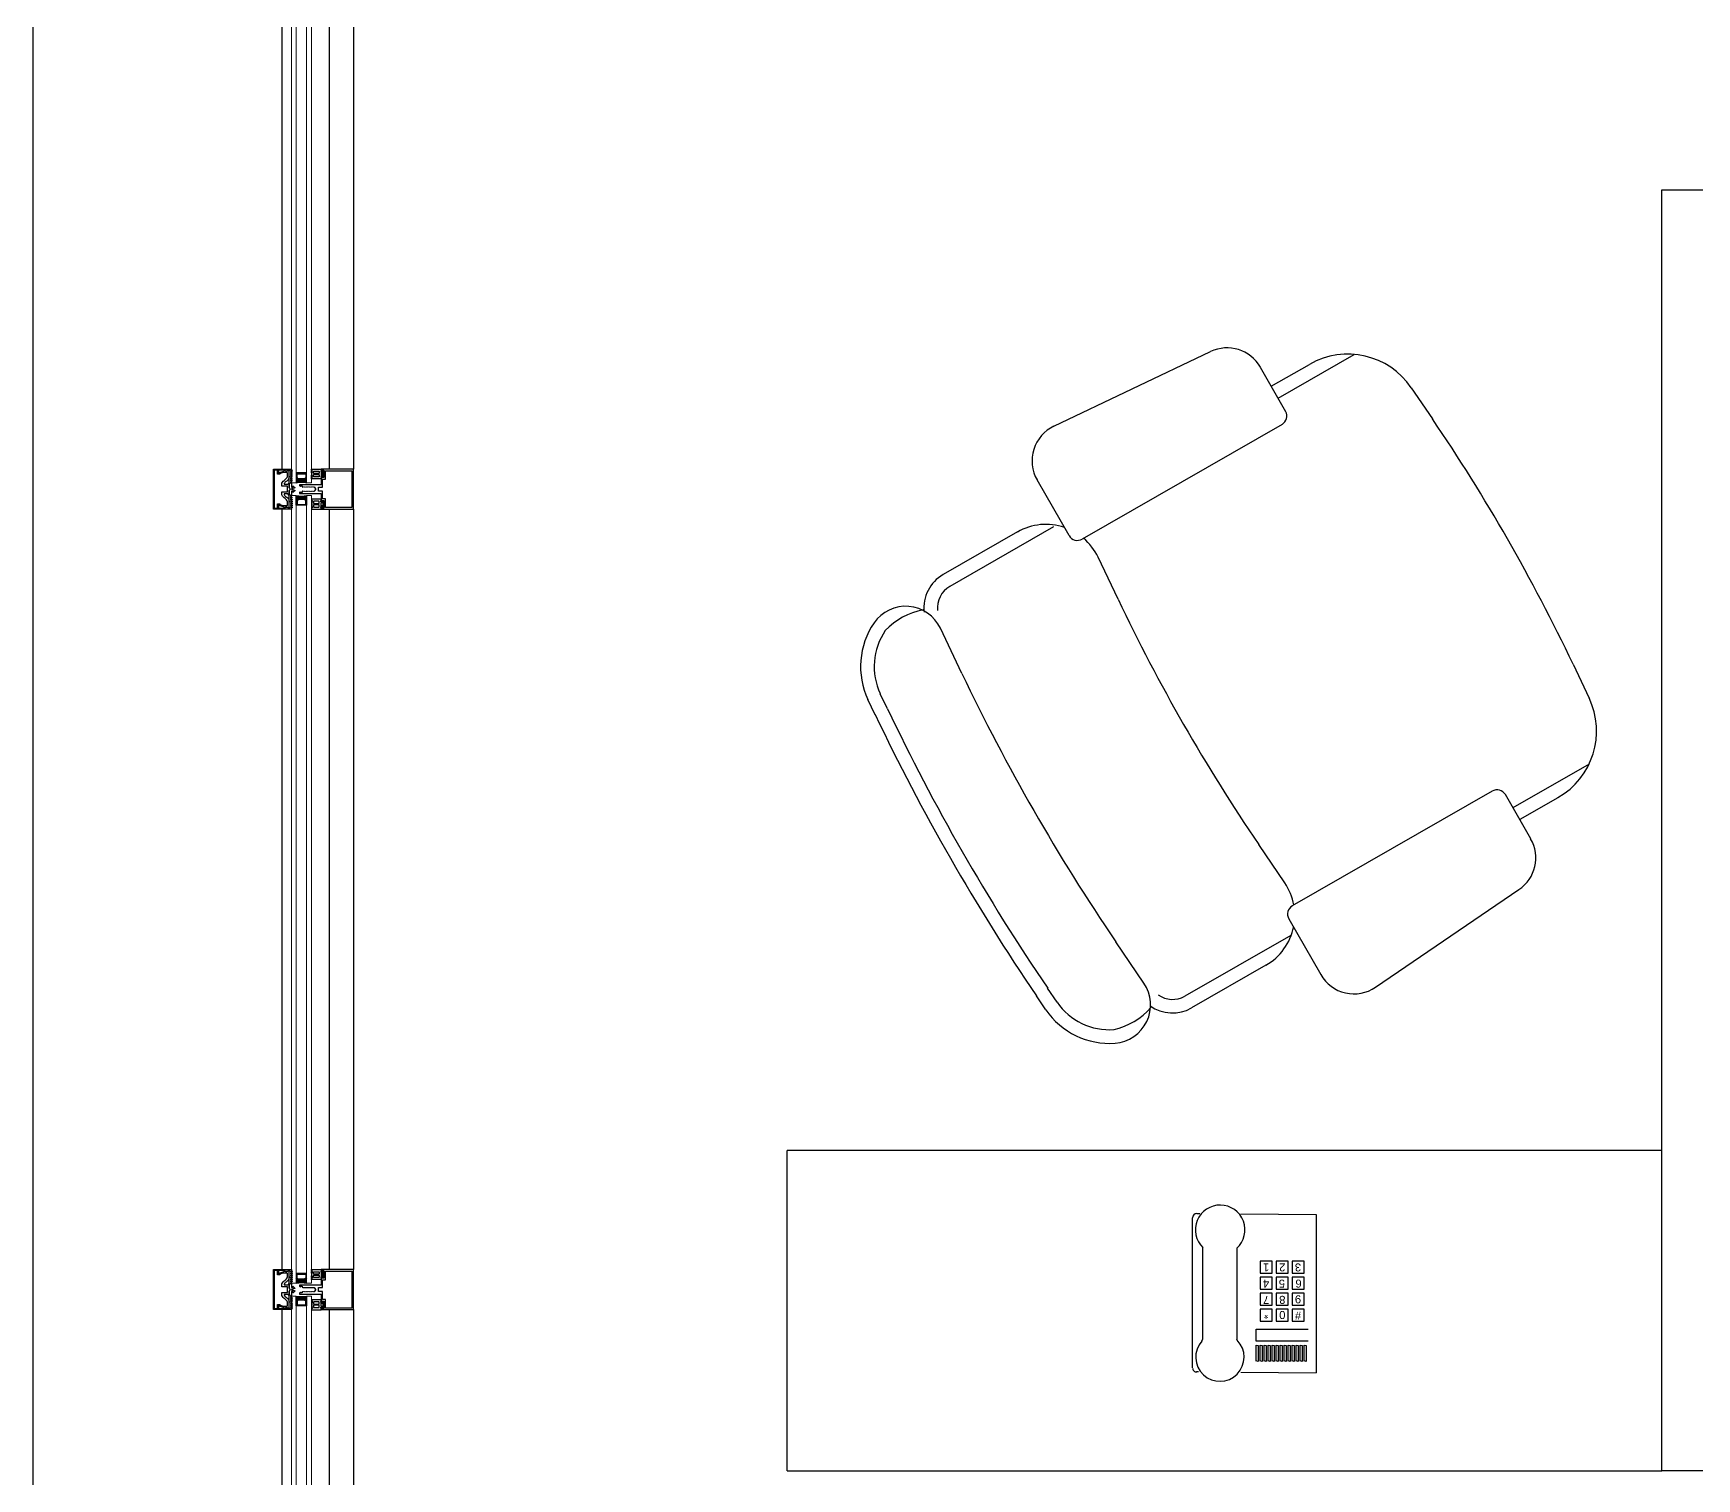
# Model space of a CAD drawing. Header units: centimetres. Extents: x 681015 to 688218, y 3995806 to 4004619.
# Drawn here: x 682674 to 682881.9, y 4002211.6 to 4002392.1 of the extents above; entities that cross this region are included whole.
import ezdxf
from ezdxf.enums import TextEntityAlignment as Align

# ---------------------------------------------------------------- set-up
doc = ezdxf.new("R2010")
doc.units = ezdxf.units.CM
doc.header["$LTSCALE"] = 100
doc.header["$MEASUREMENT"] = 0
doc.linetypes.add('DUZ', pattern=[500, 500])
doc.layers.get('0').update_dxf_attribs({"linetype": 'DUZ'})
for name, color, linetype in [('A-TEFRİŞ 2', 35, 'Continuous'), ('ALM', 113, 'Continuous'), ('DUV', 4, 'Continuous'), ('GOR1', 9, 'Continuous'), ('TARAMA', 54, 'Continuous')]:
    doc.layers.add(name, color=color, linetype=linetype)
doc.layers.add('CAM', color=151, linetype='Continuous', lineweight=15)
doc.styles.get("Standard").update_dxf_attribs({"font": 'arial.ttf'})

# ---------------------------------------------------------------- blocks, each defined once
blk = doc.blocks.new('A$C195C4F4A')
at = {"color": 0}
for points in [[(0, 15.4), (0.8, 15.4, -0.275602), (0.9, 15.3, -0.004194), (0.9, 15.3), (1.5, 14.5, 0.280116), (1.7, 14.4), (2.3, 14.4, 0.708972), (2.3, 14.6), (1.7, 15.1, -0.796856), (1.8, 15.4), (2.1, 15.4, -0.115115), (2.3, 15.3), (3.4, 14.5, 0.22004), (3.9, 14.4), (4, 14.4, 0.817314), (4.1, 14.7), (3.2, 15.1, -0.557577), (3.3, 15.4), (3.9, 15.4, -0.094678), (4.2, 15.3), (5.6, 14.9, 0.12718), (5.8, 14.9), (6.6, 14.9, 0.12718), (6.8, 14.9), (8.2, 15.3, -0.094678), (8.5, 15.4), (9.1, 15.4, -0.557577), (9.2, 15.1), (8.3, 14.7, 0.817314), (8.4, 14.4), (8.5, 14.4, 0.22004), (9, 14.5), (10.1, 15.3, -0.115115), (10.3, 15.4), (10.6, 15.4, -0.796856), (10.7, 15.1), (10.1, 14.6, 0.708972), (10.1, 14.4), (10.7, 14.4, 0.280116), (10.9, 14.5), (11.5, 15.3, -0.28012), (11.6, 15.4), (12.4, 15.4), (12.4, 3.4), (11.6, 3.4), (9.4, 3.8, 0.414214), (9.2, 3.6), (9.2, 2.1, 0.488737), (9.4, 2), (10.6, 2.3, -0.590166), (10.8, 2.1), (10.4, 1.5), (7.9, 0, -0.078055), (7.8, 0), (4.6, 0, -0.078055), (4.5, 0), (2, 1.5), (1.6, 2.1, -0.590166), (1.7, 2.3), (2.9, 2, 0.488737), (3.2, 2.1), (3.2, 3.6, 0.414214), (3, 3.8), (0.8, 3.4), (0, 3.4)], [(2.5, 6.6), (2.5, 12, -0.414214), (3.5, 13), (4.5, 13, -0.414214), (5.5, 12), (5.5, 6.6, -0.414214), (4.5, 5.6), (3.5, 5.6, -0.414214)], [(4.2, 2.7), (4.2, 1.6, 0.414214), (4.7, 1.1), (7.7, 1.1, 0.414214), (8.2, 1.6), (8.2, 2.7, 0.414214), (7.7, 3.2), (4.7, 3.2, 0.414214)], [(6.8, 6.6), (6.8, 12, -0.414214), (7.8, 13), (8.8, 13, -0.414214), (9.8, 12), (9.8, 6.6, -0.414214), (8.8, 5.6), (7.8, 5.6, -0.414214)]]:
    blk.add_lwpolyline(points, format="xyb", close=True, dxfattribs=at)
blk = doc.blocks.new('A$C5FE96F92')
at = {"layer": 'TARAMA'}
h = blk.add_hatch(dxfattribs=at)
h.set_pattern_fill('DOTS', color=4, scale=0.2, style=0)
h.set_pattern_definition([(0, (790.05817, 737.7273), (0.15875, 0.3175), [0, -0.3175])])
edge = h.paths.add_edge_path()
edge.add_line((13, 6.1), (10.8, 4))
edge.add_line((10.8, 4), (2.1, 4))
edge.add_line((2.1, 4), (0, 6.1))
edge.add_line((0, 6.1), (0, 0))
edge.add_arc((6.5, -29.7), 30.4, 77.6638, 102.3361, ccw=False)
edge.add_line((13, 0), (13, 6.1))
at = {"layer": 'TARAMA', "color": 0}
blk.add_lwpolyline([(13, 12.1), (6.9, 12.1), (6.9, 11.1), (12, 11.1), (12, 6.5), (10.4, 5), (2.5, 5), (1, 6.5), (1, 11.1), (6.5, 11.1), (6.5, 12.1), (0, 12.1), (0, 6.1), (2.1, 4), (10.8, 4), (13, 6.1)], close=True, dxfattribs=at)
blk.add_lwpolyline([(13, 6.1), (10.8, 4), (2.1, 4), (0, 6.1), (0, 0, -0.108071), (13, 0)], format="xyb", close=True, dxfattribs=at)

msp = doc.modelspace()

# ---------------------------------------------------------------- linework, layer by layer
for points in [[(682705.81, 4002334.86), (682705.81, 4002335.56), (682705.11, 4002335.56), (682705.11, 4002335.93, -0.142905), (682705.51, 4002336.39, 0.157661), (682705.8, 4002336.78), (682705.8, 4002337.2, 0.459998), (682705.74, 4002337.26), (682705.24, 4002337.27), (682704.85, 4002337.12), (682704.85, 4002337.06), (682704.7, 4002337.06), (682704.7, 4002337.23), (682705.46, 4002337.51), (682705.47, 4002337.51), (682705.48, 4002337.5, 0.105867), (682705.62, 4002337.44, 0.126455), (682705.74, 4002337.46), (682706.01, 4002337.55), (682706.01, 4002337.5), (682706.03, 4002337.48), (682705.99, 4002337.45), (682706.03, 4002337.42), (682705.99, 4002337.39), (682706.03, 4002337.36), (682705.99, 4002337.33), (682706.03, 4002337.3), (682705.99, 4002337.27), (682706.03, 4002337.24), (682705.99, 4002337.21), (682706.03, 4002337.18), (682705.99, 4002337.15), (682706.03, 4002337.12), (682705.99, 4002337.09), (682706.03, 4002337.06), (682705.99, 4002337.03), (682706.03, 4002337), (682705.99, 4002336.97), (682706.03, 4002336.94), (682705.99, 4002336.91), (682706.03, 4002336.88), (682705.99, 4002336.85), (682706.01, 4002336.84), (682706.01, 4002336.72, -0.212081), (682705.72, 4002336.21, 0.116538), (682705.39, 4002335.91), (682705.39, 4002335.81), (682705.86, 4002335.81), (682705.86, 4002335.81, -0.797123), (682705.86, 4002335.81), (682705.86, 4002335.81), (682705.96, 4002335.94, -0.797123), (682706.01, 4002335.94), (682706.01, 4002335.94), (682706.01, 4002335.94), (682706.01, 4002335.43), (682706.01, 4002335.43), (682706.01, 4002335.43, 0.253164), (682706.05, 4002335.34, -0.253164), (682706.13, 4002335.21, -0.253164), (682706.05, 4002335.07, 0.253164), (682706.01, 4002334.98), (682706.01, 4002334.98), (682706.01, 4002334.98), (682706.01, 4002334.48), (682706.01, 4002334.48), (682706.01, 4002334.48, -0.797123), (682705.96, 4002334.47), (682705.86, 4002334.61), (682705.86, 4002334.61, -0.797123), (682705.86, 4002334.61), (682705.86, 4002334.61), (682705.39, 4002334.61), (682705.39, 4002334.5, 0.116538), (682705.72, 4002334.2, -0.212081), (682706.01, 4002333.69), (682706.01, 4002333.58), (682705.99, 4002333.56), (682706.03, 4002333.53), (682705.99, 4002333.5), (682706.03, 4002333.47), (682705.99, 4002333.44), (682706.03, 4002333.41), (682705.99, 4002333.38), (682706.03, 4002333.35), (682705.99, 4002333.32), (682706.03, 4002333.29), (682705.99, 4002333.26), (682706.03, 4002333.23), (682705.99, 4002333.2), (682706.03, 4002333.17), (682705.99, 4002333.14), (682706.03, 4002333.11), (682705.99, 4002333.08), (682706.03, 4002333.05), (682705.99, 4002333.02), (682706.03, 4002332.99), (682705.99, 4002332.96), (682706.03, 4002332.93), (682706.01, 4002332.92), (682706.01, 4002332.86), (682705.74, 4002332.96, 0.126455), (682705.62, 4002332.97, 0.105867), (682705.48, 4002332.91), (682705.47, 4002332.91), (682705.46, 4002332.91), (682704.7, 4002333.18), (682704.7, 4002333.36), (682704.85, 4002333.36), (682704.85, 4002333.29), (682705.24, 4002333.15), (682705.74, 4002333.15, 0.459998), (682705.8, 4002333.21), (682705.8, 4002333.63, 0.157661), (682705.51, 4002334.02, -0.142905), (682705.11, 4002334.48), (682705.11, 4002334.86), (682705.81, 4002334.86)], [(682705.81, 4002234.86), (682705.81, 4002235.56), (682705.11, 4002235.56), (682705.11, 4002235.93, -0.142905), (682705.51, 4002236.39, 0.157661), (682705.8, 4002236.78), (682705.8, 4002237.2, 0.459998), (682705.74, 4002237.26), (682705.24, 4002237.27), (682704.85, 4002237.12), (682704.85, 4002237.06), (682704.7, 4002237.06), (682704.7, 4002237.23), (682705.46, 4002237.51), (682705.47, 4002237.51), (682705.48, 4002237.5, 0.105867), (682705.62, 4002237.44, 0.126455), (682705.74, 4002237.46), (682706.01, 4002237.55), (682706.01, 4002237.5), (682706.03, 4002237.48), (682705.99, 4002237.45), (682706.03, 4002237.42), (682705.99, 4002237.39), (682706.03, 4002237.36), (682705.99, 4002237.33), (682706.03, 4002237.3), (682705.99, 4002237.27), (682706.03, 4002237.24), (682705.99, 4002237.21), (682706.03, 4002237.18), (682705.99, 4002237.15), (682706.03, 4002237.12), (682705.99, 4002237.09), (682706.03, 4002237.06), (682705.99, 4002237.03), (682706.03, 4002237), (682705.99, 4002236.97), (682706.03, 4002236.94), (682705.99, 4002236.91), (682706.03, 4002236.88), (682705.99, 4002236.85), (682706.01, 4002236.84), (682706.01, 4002236.72, -0.212081), (682705.72, 4002236.21, 0.116538), (682705.39, 4002235.91), (682705.39, 4002235.81), (682705.86, 4002235.81), (682705.86, 4002235.81, -0.797123), (682705.86, 4002235.81), (682705.86, 4002235.81), (682705.96, 4002235.94, -0.797123), (682706.01, 4002235.94), (682706.01, 4002235.94), (682706.01, 4002235.94), (682706.01, 4002235.43), (682706.01, 4002235.43), (682706.01, 4002235.43, 0.253164), (682706.05, 4002235.34, -0.253164), (682706.13, 4002235.21, -0.253164), (682706.05, 4002235.07, 0.253164), (682706.01, 4002234.98), (682706.01, 4002234.98), (682706.01, 4002234.98), (682706.01, 4002234.48), (682706.01, 4002234.48), (682706.01, 4002234.48, -0.797123), (682705.96, 4002234.47), (682705.86, 4002234.61), (682705.86, 4002234.61, -0.797123), (682705.86, 4002234.61), (682705.86, 4002234.61), (682705.39, 4002234.61), (682705.39, 4002234.5, 0.116538), (682705.72, 4002234.2, -0.212081), (682706.01, 4002233.69), (682706.01, 4002233.58), (682705.99, 4002233.56), (682706.03, 4002233.53), (682705.99, 4002233.5), (682706.03, 4002233.47), (682705.99, 4002233.44), (682706.03, 4002233.41), (682705.99, 4002233.38), (682706.03, 4002233.35), (682705.99, 4002233.32), (682706.03, 4002233.29), (682705.99, 4002233.26), (682706.03, 4002233.23), (682705.99, 4002233.2), (682706.03, 4002233.17), (682705.99, 4002233.14), (682706.03, 4002233.11), (682705.99, 4002233.08), (682706.03, 4002233.05), (682705.99, 4002233.02), (682706.03, 4002232.99), (682705.99, 4002232.96), (682706.03, 4002232.93), (682706.01, 4002232.92), (682706.01, 4002232.86), (682705.74, 4002232.96, 0.126455), (682705.62, 4002232.97, 0.105867), (682705.48, 4002232.91), (682705.47, 4002232.91), (682705.46, 4002232.91), (682704.7, 4002233.18), (682704.7, 4002233.36), (682704.85, 4002233.36), (682704.85, 4002233.29), (682705.24, 4002233.15), (682705.74, 4002233.15, 0.459998), (682705.8, 4002233.21), (682705.8, 4002233.64, 0.157661), (682705.51, 4002234.02, -0.142905), (682705.11, 4002234.48), (682705.11, 4002234.86), (682705.81, 4002234.86)]]:
    msp.add_lwpolyline(points, format="xyb")
for points in [[(682706.05, 4002335.34, 0.253164), (682706.05, 4002335.34, -0.253164), (682706.01, 4002335.43), (682706.01, 4002337.56, -0.211017), (682706.01, 4002337.57, 0.38663), (682706.02, 4002337.7, -0.70801), (682706.02, 4002337.71), (682706.31, 4002337.71), (682706.31, 4002337.66), (682706.21, 4002337.52, 0.216707), (682706.2, 4002337.43, 0.471691), (682706.23, 4002337.42), (682706.36, 4002337.54, -0.340332), (682706.39, 4002337.53, -0.372354), (682706.39, 4002337.51), (682706.21, 4002337.27, 0.216707), (682706.2, 4002337.19, 0.471691), (682706.23, 4002337.17), (682706.35, 4002337.29, -0.340332), (682706.39, 4002337.28, -0.372354), (682706.39, 4002337.27), (682706.21, 4002337.02, 0.216707), (682706.2, 4002336.94, 0.471691), (682706.23, 4002336.93), (682706.35, 4002337.05, -0.340332), (682706.39, 4002337.03, -0.372354), (682706.39, 4002337.02), (682706.21, 4002336.77, 0.216707), (682706.2, 4002336.69, 0.471691), (682706.23, 4002336.68), (682706.35, 4002336.8, -0.340332), (682706.38, 4002336.79, -0.372354), (682706.39, 4002336.77), (682706.2, 4002336.53, 0.216707), (682706.2, 4002336.44, 0.471691), (682706.23, 4002336.43), (682706.35, 4002336.55, -0.340332), (682706.38, 4002336.54, -0.372354), (682706.38, 4002336.52), (682706.2, 4002336.28, 0.216707), (682706.2, 4002336.2, 0.471691), (682706.23, 4002336.18), (682706.35, 4002336.31, -0.340332), (682706.38, 4002336.29, -0.372354), (682706.38, 4002336.28), (682706.2, 4002336.03, 0.216707), (682706.2, 4002335.95, 0.471691), (682706.23, 4002335.94), (682706.31, 4002335.94), (682706.31, 4002335.46), (682706.53, 4002335.46), (682706.46, 4002335.62), (682706.53, 4002335.59), (682706.71, 4002335.4, -0.076659), (682706.71, 4002335.4), (682706.71, 4002335.36, -0.414214), (682706.69, 4002335.34), (682706.33, 4002335.24, 0.349501), (682706.33, 4002335.24, 0.796268), (682706.33, 4002335.18), (682706.69, 4002335.08, -0.414214), (682706.71, 4002335.06), (682706.71, 4002335.02, -0.076659), (682706.71, 4002335.01), (682706.53, 4002334.82), (682706.46, 4002334.79), (682706.53, 4002334.96), (682706.31, 4002334.96), (682706.31, 4002334.47), (682706.23, 4002334.47, 0.471691), (682706.2, 4002334.46, 0.216707), (682706.2, 4002334.38), (682706.38, 4002334.13, -0.372354), (682706.38, 4002334.12, -0.340332), (682706.35, 4002334.11), (682706.23, 4002334.23, 0.471691), (682706.2, 4002334.21, 0.216707), (682706.2, 4002334.13), (682706.38, 4002333.89, -0.372354), (682706.38, 4002333.87, -0.340332), (682706.35, 4002333.86), (682706.23, 4002333.98, 0.471691), (682706.2, 4002333.97, 0.216707), (682706.2, 4002333.89), (682706.39, 4002333.64, -0.372354), (682706.38, 4002333.63, -0.340332), (682706.35, 4002333.61), (682706.23, 4002333.73, 0.471691), (682706.2, 4002333.72, 0.216707), (682706.21, 4002333.64), (682706.39, 4002333.39, -0.372354), (682706.39, 4002333.38, -0.340332), (682706.35, 4002333.36), (682706.23, 4002333.49, 0.471691), (682706.2, 4002333.47, 0.216707), (682706.21, 4002333.39), (682706.39, 4002333.15, -0.372354), (682706.39, 4002333.13, -0.340332), (682706.35, 4002333.12), (682706.23, 4002333.24, 0.471691), (682706.2, 4002333.23, 0.216707), (682706.21, 4002333.14), (682706.39, 4002332.9, -0.372354), (682706.39, 4002332.88, -0.340332), (682706.36, 4002332.87), (682706.23, 4002332.99, 0.471691), (682706.2, 4002332.98, 0.216707), (682706.21, 4002332.9), (682706.31, 4002332.76), (682706.31, 4002332.71), (682706.02, 4002332.71, -0.70801), (682706.02, 4002332.72, 0.38663), (682706.01, 4002332.84, -0.211017), (682706.01, 4002332.85), (682706.01, 4002334.98, -0.253164), (682706.05, 4002335.07, 0.541002)], [(682706.05, 4002235.34, 0.253164), (682706.05, 4002235.34, -0.253164), (682706.01, 4002235.43), (682706.01, 4002237.56, -0.211017), (682706.01, 4002237.57, 0.38663), (682706.02, 4002237.7, -0.70801), (682706.02, 4002237.71), (682706.31, 4002237.71), (682706.31, 4002237.66), (682706.21, 4002237.52, 0.216707), (682706.2, 4002237.43, 0.471691), (682706.23, 4002237.42), (682706.36, 4002237.54, -0.340332), (682706.39, 4002237.53, -0.372354), (682706.39, 4002237.51), (682706.21, 4002237.27, 0.216707), (682706.2, 4002237.19, 0.471691), (682706.23, 4002237.17), (682706.35, 4002237.29, -0.340332), (682706.39, 4002237.28, -0.372354), (682706.39, 4002237.27), (682706.21, 4002237.02, 0.216707), (682706.2, 4002236.94, 0.471691), (682706.23, 4002236.93), (682706.35, 4002237.05, -0.340332), (682706.39, 4002237.03, -0.372354), (682706.39, 4002237.02), (682706.21, 4002236.77, 0.216707), (682706.2, 4002236.69, 0.471691), (682706.23, 4002236.68), (682706.35, 4002236.8, -0.340332), (682706.38, 4002236.79, -0.372354), (682706.39, 4002236.77), (682706.2, 4002236.53, 0.216707), (682706.2, 4002236.44, 0.471691), (682706.23, 4002236.43), (682706.35, 4002236.55, -0.340332), (682706.38, 4002236.54, -0.372354), (682706.38, 4002236.53), (682706.2, 4002236.28, 0.216707), (682706.2, 4002236.2, 0.471691), (682706.23, 4002236.19), (682706.35, 4002236.31, -0.340332), (682706.38, 4002236.29, -0.372354), (682706.38, 4002236.28), (682706.2, 4002236.03, 0.216707), (682706.2, 4002235.95, 0.471691), (682706.23, 4002235.94), (682706.31, 4002235.94), (682706.31, 4002235.46), (682706.53, 4002235.46), (682706.46, 4002235.62), (682706.53, 4002235.59), (682706.71, 4002235.4, -0.076659), (682706.71, 4002235.4), (682706.71, 4002235.36, -0.414214), (682706.69, 4002235.34), (682706.33, 4002235.24, 0.349501), (682706.33, 4002235.24, 0.796268), (682706.33, 4002235.18), (682706.69, 4002235.08, -0.414214), (682706.71, 4002235.06), (682706.71, 4002235.02, -0.076659), (682706.71, 4002235.01), (682706.53, 4002234.82), (682706.46, 4002234.79), (682706.53, 4002234.96), (682706.31, 4002234.96), (682706.31, 4002234.47), (682706.23, 4002234.47, 0.471691), (682706.2, 4002234.46, 0.216707), (682706.2, 4002234.38), (682706.38, 4002234.13, -0.372354), (682706.38, 4002234.12, -0.340332), (682706.35, 4002234.11), (682706.23, 4002234.23, 0.471691), (682706.2, 4002234.22, 0.216707), (682706.2, 4002234.13), (682706.38, 4002233.89, -0.372354), (682706.38, 4002233.87, -0.340332), (682706.35, 4002233.86), (682706.23, 4002233.98, 0.471691), (682706.2, 4002233.97, 0.216707), (682706.2, 4002233.89), (682706.39, 4002233.64, -0.372354), (682706.38, 4002233.63, -0.340332), (682706.35, 4002233.61), (682706.23, 4002233.73, 0.471691), (682706.2, 4002233.72, 0.216707), (682706.21, 4002233.64), (682706.39, 4002233.39, -0.372354), (682706.39, 4002233.38, -0.340332), (682706.35, 4002233.36), (682706.23, 4002233.49, 0.471691), (682706.2, 4002233.47, 0.216707), (682706.21, 4002233.39), (682706.39, 4002233.15, -0.372354), (682706.39, 4002233.13, -0.340332), (682706.35, 4002233.12), (682706.23, 4002233.24, 0.471691), (682706.2, 4002233.23, 0.216707), (682706.21, 4002233.14), (682706.39, 4002232.9, -0.372354), (682706.39, 4002232.88, -0.340332), (682706.36, 4002232.87), (682706.23, 4002232.99, 0.471691), (682706.2, 4002232.98, 0.216707), (682706.21, 4002232.9), (682706.31, 4002232.76), (682706.31, 4002232.71), (682706.02, 4002232.71, -0.70801), (682706.02, 4002232.72, 0.38663), (682706.01, 4002232.84, -0.211017), (682706.01, 4002232.85), (682706.01, 4002234.98, -0.253164), (682706.05, 4002235.07, 0.541002)]]:
    msp.add_lwpolyline(points, format="xyb", close=True)
at = {"layer": 'A-TEFRİŞ 2'}
for p, q in [((682801.59, 4002343.08), (682821.15, 4002352.38)), ((682829.59, 4002346.57), (682839.1, 4002352.03)), ((682827.38, 4002350.44), (682830.54, 4002344.92)), ((682828.75, 4002348.05), (682833.53, 4002350.79)), ((682846.24, 4002347.86), (682848.88, 4002343.99)), ((682830.1, 4002343.28), (682805.12, 4002328.96)), ((682803.48, 4002329.4), (682799.49, 4002336.35)), ((682797.02, 4002329.85), (682787.75, 4002324.53)), ((682801.54, 4002330.49), (682788.59, 4002323.06)), ((682809.6, 4002321.46), (682807.11, 4002326.7)), ((682790.09, 4002312.19), (682787.41, 4002317.83)), ((682866.46, 4002313.33), (682868.47, 4002309.11)), ((682779.25, 4002307.03), (682778.35, 4002308.92)), ((682780.79, 4002307.76), (682779.89, 4002309.65)), ((682868.46, 4002300.84), (682858.95, 4002295.39)), ((682856.37, 4002297.48), (682831.38, 4002283.15)), ((682861.17, 4002291.53), (682858.01, 4002297.04)), ((682864.58, 4002296.66), (682859.8, 4002293.92)), ((682830.44, 4002286.02), (682827.18, 4002290.81)), ((682841.79, 4002272.98), (682859.7, 4002285.17)), ((682830.94, 4002281.52), (682834.93, 4002274.56)), ((682831.19, 4002279.46), (682817.95, 4002271.87)), ((682812.84, 4002273.49), (682809.32, 4002278.65)), ((682828.07, 4002275.72), (682818.79, 4002270.4)), ((682801.98, 4002271.13), (682800.8, 4002272.86)), ((682800.58, 4002270.17), (682799.4, 4002271.9)), ((682768.26, 4002212.59), (682768.26, 4002252.59)), ((682877.56, 4002252.59), (682768.26, 4002252.59)), ((682819.44, 4002244.71), (682819.81, 4002244.71)), ((682834.36, 4002244.61), (682834.36, 4002224.83)), ((682820.17, 4002240.48), (682820.17, 4002228.98)), ((682824.45, 4002240.38), (682824.45, 4002229.01)), ((682826.87, 4002228.76), (682826.87, 4002230.26)), ((682826.87, 4002230.26), (682833.37, 4002230.26)), ((682820.07, 4002228.79), (682820.17, 4002228.98)), ((682824.5, 4002228.88), (682824.45, 4002229.01)), ((682833.37, 4002228.76), (682826.87, 4002228.76)), ((682826.87, 4002228.26), (682827.12, 4002228.24)), ((682826.87, 4002226.26), (682826.87, 4002228.26)), ((682827.12, 4002228.24), (682827.12, 4002226.24)), ((682827.37, 4002228.26), (682827.62, 4002228.24)), ((682827.37, 4002226.26), (682827.37, 4002228.26)), ((682827.62, 4002228.24), (682827.62, 4002226.24)), ((682827.87, 4002228.26), (682828.12, 4002228.24)), ((682827.87, 4002226.26), (682827.87, 4002228.26)), ((682828.12, 4002228.24), (682828.12, 4002226.24)), ((682828.37, 4002228.26), (682828.62, 4002228.24)), ((682828.37, 4002226.26), (682828.37, 4002228.26)), ((682828.62, 4002228.24), (682828.62, 4002226.24)), ((682828.87, 4002228.26), (682829.12, 4002228.24)), ((682828.87, 4002226.26), (682828.87, 4002228.26)), ((682829.12, 4002228.24), (682829.12, 4002226.24)), ((682829.37, 4002228.26), (682829.62, 4002228.24)), ((682829.37, 4002226.26), (682829.37, 4002228.26)), ((682829.62, 4002228.24), (682829.62, 4002226.24)), ((682829.87, 4002228.26), (682830.12, 4002228.24)), ((682829.87, 4002226.26), (682829.87, 4002228.26)), ((682830.12, 4002228.24), (682830.12, 4002226.24)), ((682830.37, 4002228.26), (682830.62, 4002228.24)), ((682830.37, 4002226.26), (682830.37, 4002228.26)), ((682830.62, 4002228.24), (682830.62, 4002226.24)), ((682830.87, 4002228.26), (682831.12, 4002228.24)), ((682830.87, 4002226.26), (682830.87, 4002228.26)), ((682831.12, 4002228.24), (682831.12, 4002226.24)), ((682831.37, 4002226.26), (682831.37, 4002228.26)), ((682831.37, 4002228.26), (682831.62, 4002228.24)), ((682831.62, 4002228.24), (682831.62, 4002226.24)), ((682831.87, 4002228.26), (682832.12, 4002228.24)), ((682831.87, 4002226.26), (682831.87, 4002228.26)), ((682832.12, 4002228.24), (682832.12, 4002226.24)), ((682832.37, 4002228.26), (682832.62, 4002228.24)), ((682832.37, 4002226.26), (682832.37, 4002228.26)), ((682832.62, 4002228.24), (682832.62, 4002226.24)), ((682832.87, 4002228.26), (682833.12, 4002228.24)), ((682832.87, 4002226.26), (682832.87, 4002228.26)), ((682833.12, 4002228.24), (682833.12, 4002226.24)), ((682827.12, 4002226.24), (682826.84, 4002226.31)), ((682827.62, 4002226.24), (682827.34, 4002226.31)), ((682828.12, 4002226.24), (682827.84, 4002226.31)), ((682828.62, 4002226.24), (682828.34, 4002226.31)), ((682829.12, 4002226.24), (682828.84, 4002226.31)), ((682829.62, 4002226.24), (682829.34, 4002226.31)), ((682830.12, 4002226.24), (682829.84, 4002226.31)), ((682830.62, 4002226.24), (682830.34, 4002226.31)), ((682831.12, 4002226.24), (682830.84, 4002226.31)), ((682831.62, 4002226.24), (682831.34, 4002226.31)), ((682832.12, 4002226.24), (682831.84, 4002226.31)), ((682832.62, 4002226.24), (682832.34, 4002226.31)), ((682833.12, 4002226.24), (682832.84, 4002226.31)), ((682768.26, 4002212.59), (682877.56, 4002212.59))]:
    msp.add_line(p, q, dxfattribs=at)
for points in [[(682957.56, 4002372.59), (682957.56, 4002212.59), (682877.56, 4002212.59), (682877.56, 4002372.59), (682957.56, 4002372.59)], [(682818.92, 4002225.42), (682818.92, 4002244.17)], [(682824.96, 4002244.67), (682834.36, 4002244.61)], [(682827.37, 4002237.26), (682828.87, 4002237.26), (682828.87, 4002238.76), (682827.37, 4002238.76), (682827.37, 4002237.26)], [(682829.37, 4002237.26), (682830.87, 4002237.26), (682830.87, 4002238.76), (682829.37, 4002238.76), (682829.37, 4002237.26)], [(682831.37, 4002237.26), (682832.87, 4002237.26), (682832.87, 4002238.76), (682831.37, 4002238.76), (682831.37, 4002237.26)], [(682827.37, 4002235.26), (682828.87, 4002235.26), (682828.87, 4002236.76), (682827.37, 4002236.76), (682827.37, 4002235.26)], [(682829.37, 4002235.26), (682830.87, 4002235.26), (682830.87, 4002236.76), (682829.37, 4002236.76), (682829.37, 4002235.26)], [(682831.37, 4002235.26), (682832.87, 4002235.26), (682832.87, 4002236.76), (682831.37, 4002236.76), (682831.37, 4002235.26)], [(682827.37, 4002233.26), (682828.87, 4002233.26), (682828.87, 4002234.76), (682827.37, 4002234.76), (682827.37, 4002233.26)], [(682829.37, 4002233.26), (682830.87, 4002233.26), (682830.87, 4002234.76), (682829.37, 4002234.76), (682829.37, 4002233.26)], [(682831.37, 4002233.26), (682832.87, 4002233.26), (682832.87, 4002234.76), (682831.37, 4002234.76), (682831.37, 4002233.26)], [(682827.37, 4002231.26), (682828.87, 4002231.26), (682828.87, 4002232.76), (682827.37, 4002232.76), (682827.37, 4002231.26)], [(682829.37, 4002231.26), (682830.87, 4002231.26), (682830.87, 4002232.76), (682829.37, 4002232.76), (682829.37, 4002231.26)], [(682831.37, 4002231.26), (682832.87, 4002231.26), (682832.87, 4002232.76), (682831.37, 4002232.76), (682831.37, 4002231.26)], [(682819.66, 4002224.92), (682819.42, 4002224.92)], [(682824.96, 4002224.89), (682834.36, 4002224.83)]]:
    msp.add_lwpolyline(points, dxfattribs=at)
for centre, radius, start, end in [((682823.22, 4002348.05), 4.8, 29.836, 115.4373), ((682838.31, 4002342.46), 9.6, 34.2347, 119.836), ((682829.5, 4002344.33), 1.2, 299.836, 29.836), ((682658.4, 4002214.37), 230.4, 25.4373, 34.2347), ((682803.65, 4002338.74), 4.8, 115.4373, 209.836), ((682800.61, 4002323.6), 7.2, 71.429, 119.836), ((682804.52, 4002330), 1.2, 209.836, 299.836), ((682800.61, 4002323.6), 7.2, 25.4373, 49.3851), ((682790.13, 4002320.36), 4.8, 119.836, 186.1037), ((682790.13, 4002320.36), 3.1, 119.836, 186.1037), ((682783.07, 4002315.77), 4.8, 25.4373, 145.4373), ((683017.66, 4002420.43), 230.4, 205.4373, 214.2347), ((682787.02, 4002313.05), 9.6, 145.4373, 205.4373), ((682786.91, 4002311.45), 8.82, 100.8665, 136.4505), ((682787.02, 4002313.05), 7.9, 145.4373, 205.4373), ((683017.66, 4002420.43), 252, 205.4373, 214.2347), ((682859.8, 4002304.99), 9.6, 299.836, 25.4373), ((683017.66, 4002420.43), 264, 205.4373, 214.2347), ((683017.66, 4002420.43), 262.3, 205.4373, 214.2347), ((682856.96, 4002296.44), 1.2, 29.836, 119.836), ((682857, 4002289.14), 4.8, 304.2347, 29.836), ((682824.49, 4002281.97), 7.2, 10.3152, 34.2347), ((682831.98, 4002282.11), 1.2, 119.836, 209.836), ((682824.49, 4002281.97), 7.2, 299.836, 348.6147), ((682808.87, 4002270.79), 4.8, 274.2347, 34.2347), ((682839.09, 4002276.95), 4.8, 209.836, 304.2347), ((682808.52, 4002275.57), 7.9, 214.2347, 274.2347), ((682816.41, 4002274.56), 4.8, 234.4018, 299.836), ((682816.41, 4002274.56), 3.1, 234.4018, 299.836), ((682808.52, 4002275.57), 9.6, 214.2347, 274.2347), ((682807.08, 4002276.28), 8.82, 283.2216, 318.8055), ((682822.36, 4002242.67), 3.1, 312.4296, 225.7422), ((682819.45, 4002244.17), 0.537, 91.2719, 178.737), ((682822.33, 4002226.78), 3.02, 138.4275, 44.0038), ((682822.33, 4002226.78), 3.02, 46.1332, 46.1335), ((682822.33, 4002226.78), 3.02, 45.3643, 45.3777), ((682819.42, 4002225.41), 0.499, 179.6303, 269.6918)]:
    msp.add_arc(centre, radius, start, end, dxfattribs=at)
at = {"layer": 'ALM'}
for points in [[(682704.16, 4002332.83), (682704.16, 4002332.83), (682704.56, 4002332.83), (682704.56, 4002333.36), (682704.68, 4002333.36), (682704.68, 4002332.83), (682705.37, 4002332.83), (682705.54, 4002332.92, -0.221695), (682705.74, 4002332.94), (682705.99, 4002332.87, -0.760324), (682705.96, 4002332.71), (682704.04, 4002332.71), (682704.04, 4002332.71), (682704.04, 4002337.71), (682705.96, 4002337.71, -0.760324), (682705.99, 4002337.54), (682705.74, 4002337.47, -0.221695), (682705.54, 4002337.49), (682705.37, 4002337.59), (682704.68, 4002337.59), (682704.68, 4002337.06), (682704.56, 4002337.06), (682704.56, 4002337.59), (682704.16, 4002337.59)], [(682708.72, 4002334.96), (682708.69, 4002334.92), (682708.65, 4002334.96), (682708.62, 4002334.92), (682708.58, 4002334.96), (682708.55, 4002334.92), (682708.51, 4002334.96), (682708.48, 4002334.92), (682708.44, 4002334.96), (682708.41, 4002334.92), (682708.37, 4002334.96), (682708.34, 4002334.92), (682708.3, 4002334.96), (682708.27, 4002334.92), (682708.23, 4002334.96), (682708.2, 4002334.92), (682708.16, 4002334.96), (682708.13, 4002334.92), (682708.09, 4002334.96), (682708.06, 4002334.92), (682708.02, 4002334.96), (682707.99, 4002334.92), (682707.95, 4002334.96), (682707.92, 4002334.92), (682707.88, 4002334.96), (682707.85, 4002334.92), (682707.81, 4002334.96), (682707.78, 4002334.92), (682707.74, 4002334.96), (682707.71, 4002334.92), (682707.67, 4002334.96, 0.361254), (682707.65, 4002334.93), (682707.65, 4002334.79), (682707.42, 4002334.79), (682707.42, 4002334.83, 0.668179), (682707.38, 4002334.85), (682707.3, 4002334.77), (682707.3, 4002334.66), (682710, 4002334.66), (682710, 4002333.74), (682710.09, 4002333.66), (682710.1, 4002333.66, 0.414214), (682710.12, 4002333.68), (682710.12, 4002333.78), (682710.37, 4002333.78), (682710.37, 4002332.84), (682710.12, 4002332.84), (682710.12, 4002332.93, 0.414214), (682710.1, 4002332.96), (682710.09, 4002332.96), (682710, 4002332.87), (682710, 4002332.71), (682714.04, 4002332.71), (682714.04, 4002337.71), (682710, 4002337.71), (682710, 4002337.54), (682710.09, 4002337.46), (682710.1, 4002337.46, 0.414214), (682710.12, 4002337.48), (682710.12, 4002337.58), (682710.37, 4002337.58), (682710.37, 4002336.64), (682710.12, 4002336.64), (682710.12, 4002336.73, 0.414214), (682710.1, 4002336.76), (682710.09, 4002336.76), (682710, 4002336.67), (682710, 4002335.76), (682707.3, 4002335.76), (682707.3, 4002335.64), (682707.38, 4002335.56, 0.668179), (682707.42, 4002335.58), (682707.42, 4002335.63), (682707.65, 4002335.63), (682707.65, 4002335.51), (682707.71, 4002335.46), (682707.74, 4002335.49), (682707.78, 4002335.46), (682707.81, 4002335.49), (682707.85, 4002335.46), (682707.88, 4002335.49), (682707.92, 4002335.46), (682707.95, 4002335.49), (682707.99, 4002335.46), (682708.02, 4002335.49), (682708.06, 4002335.46), (682708.09, 4002335.49), (682708.13, 4002335.46), (682708.16, 4002335.49), (682708.2, 4002335.46), (682708.23, 4002335.49), (682708.27, 4002335.46), (682708.3, 4002335.49), (682708.34, 4002335.46), (682708.37, 4002335.49), (682708.41, 4002335.46), (682708.44, 4002335.49), (682708.48, 4002335.46), (682708.51, 4002335.49), (682708.55, 4002335.46), (682708.58, 4002335.49), (682708.62, 4002335.46), (682708.65, 4002335.49), (682708.69, 4002335.46), (682708.72, 4002335.49), (682708.76, 4002335.46), (682708.79, 4002335.49), (682708.83, 4002335.46), (682708.86, 4002335.49), (682708.9, 4002335.46), (682708.93, 4002335.49), (682708.97, 4002335.46), (682709, 4002335.49), (682709.04, 4002335.46), (682709.07, 4002335.49), (682709.11, 4002335.46), (682709.14, 4002335.49), (682709.16, 4002335.47), (682709.29, 4002335.24, -0.267949), (682709.29, 4002335.17), (682709.16, 4002334.94), (682709.14, 4002334.96), (682709.11, 4002334.92), (682709.07, 4002334.96), (682709.04, 4002334.92), (682709, 4002334.96), (682708.97, 4002334.92), (682708.93, 4002334.96), (682708.9, 4002334.92), (682708.86, 4002334.96), (682708.83, 4002334.92), (682708.79, 4002334.96), (682708.76, 4002334.92)], [(682710.57, 4002332.91), (682710.57, 4002333.98), (682710.2, 4002333.98), (682710.2, 4002334.96), (682709.7, 4002334.96), (682709.7, 4002335.46), (682710.2, 4002335.46), (682710.2, 4002336.44), (682710.57, 4002336.44), (682710.57, 4002337.51), (682710.57, 4002337.51, 1), (682710.57, 4002337.51), (682713.84, 4002337.51, 1), (682713.84, 4002337.51), (682713.84, 4002337.51), (682713.84, 4002332.91), (682713.84, 4002332.91, 1), (682713.84, 4002332.91), (682710.57, 4002332.91, 1), (682710.57, 4002332.91)], [(682704.16, 4002232.83), (682704.16, 4002232.83), (682704.56, 4002232.83), (682704.56, 4002233.36), (682704.68, 4002233.36), (682704.68, 4002232.83), (682705.37, 4002232.83), (682705.54, 4002232.92, -0.221695), (682705.74, 4002232.94), (682705.99, 4002232.87, -0.760324), (682705.96, 4002232.71), (682704.04, 4002232.71), (682704.04, 4002232.71), (682704.04, 4002237.71), (682705.96, 4002237.71, -0.760324), (682705.99, 4002237.54), (682705.74, 4002237.47, -0.221695), (682705.54, 4002237.49), (682705.37, 4002237.59), (682704.68, 4002237.59), (682704.68, 4002237.06), (682704.56, 4002237.06), (682704.56, 4002237.59), (682704.16, 4002237.59)], [(682708.72, 4002234.96), (682708.69, 4002234.92), (682708.65, 4002234.96), (682708.62, 4002234.92), (682708.58, 4002234.96), (682708.55, 4002234.92), (682708.51, 4002234.96), (682708.48, 4002234.92), (682708.44, 4002234.96), (682708.41, 4002234.92), (682708.37, 4002234.96), (682708.34, 4002234.92), (682708.3, 4002234.96), (682708.27, 4002234.92), (682708.23, 4002234.96), (682708.2, 4002234.92), (682708.16, 4002234.96), (682708.13, 4002234.92), (682708.09, 4002234.96), (682708.06, 4002234.92), (682708.02, 4002234.96), (682707.99, 4002234.92), (682707.95, 4002234.96), (682707.92, 4002234.92), (682707.88, 4002234.96), (682707.85, 4002234.92), (682707.81, 4002234.96), (682707.78, 4002234.92), (682707.74, 4002234.96), (682707.71, 4002234.92), (682707.67, 4002234.96, 0.361254), (682707.65, 4002234.93), (682707.65, 4002234.79), (682707.42, 4002234.79), (682707.42, 4002234.83, 0.668179), (682707.38, 4002234.85), (682707.3, 4002234.77), (682707.3, 4002234.66), (682710, 4002234.66), (682710, 4002233.74), (682710.09, 4002233.66), (682710.1, 4002233.66, 0.414214), (682710.12, 4002233.68), (682710.12, 4002233.78), (682710.37, 4002233.78), (682710.37, 4002232.84), (682710.12, 4002232.84), (682710.12, 4002232.93, 0.414214), (682710.1, 4002232.96), (682710.09, 4002232.96), (682710, 4002232.87), (682710, 4002232.71), (682714.04, 4002232.71), (682714.04, 4002237.71), (682710, 4002237.71), (682710, 4002237.54), (682710.09, 4002237.46), (682710.1, 4002237.46, 0.414214), (682710.12, 4002237.48), (682710.12, 4002237.58), (682710.37, 4002237.58), (682710.37, 4002236.64), (682710.12, 4002236.64), (682710.12, 4002236.73, 0.414214), (682710.1, 4002236.76), (682710.09, 4002236.76), (682710, 4002236.67), (682710, 4002235.76), (682707.3, 4002235.76), (682707.3, 4002235.64), (682707.38, 4002235.56, 0.668179), (682707.42, 4002235.58), (682707.42, 4002235.63), (682707.65, 4002235.63), (682707.65, 4002235.51), (682707.71, 4002235.46), (682707.74, 4002235.49), (682707.78, 4002235.46), (682707.81, 4002235.49), (682707.85, 4002235.46), (682707.88, 4002235.49), (682707.92, 4002235.46), (682707.95, 4002235.49), (682707.99, 4002235.46), (682708.02, 4002235.49), (682708.06, 4002235.46), (682708.09, 4002235.49), (682708.13, 4002235.46), (682708.16, 4002235.49), (682708.2, 4002235.46), (682708.23, 4002235.49), (682708.27, 4002235.46), (682708.3, 4002235.49), (682708.34, 4002235.46), (682708.37, 4002235.49), (682708.41, 4002235.46), (682708.44, 4002235.49), (682708.48, 4002235.46), (682708.51, 4002235.49), (682708.55, 4002235.46), (682708.58, 4002235.49), (682708.62, 4002235.46), (682708.65, 4002235.49), (682708.69, 4002235.46), (682708.72, 4002235.49), (682708.76, 4002235.46), (682708.79, 4002235.49), (682708.83, 4002235.46), (682708.86, 4002235.49), (682708.9, 4002235.46), (682708.93, 4002235.49), (682708.97, 4002235.46), (682709, 4002235.49), (682709.04, 4002235.46), (682709.07, 4002235.49), (682709.11, 4002235.46), (682709.14, 4002235.49), (682709.16, 4002235.47), (682709.29, 4002235.24, -0.267949), (682709.29, 4002235.17), (682709.16, 4002234.94), (682709.14, 4002234.96), (682709.11, 4002234.92), (682709.07, 4002234.96), (682709.04, 4002234.92), (682709, 4002234.96), (682708.97, 4002234.92), (682708.93, 4002234.96), (682708.9, 4002234.92), (682708.86, 4002234.96), (682708.83, 4002234.92), (682708.79, 4002234.96), (682708.76, 4002234.92)], [(682710.57, 4002232.91), (682710.57, 4002233.98), (682710.2, 4002233.98), (682710.2, 4002234.96), (682709.7, 4002234.96), (682709.7, 4002235.46), (682710.2, 4002235.46), (682710.2, 4002236.44), (682710.57, 4002236.44), (682710.57, 4002237.51), (682710.57, 4002237.51, 1), (682710.57, 4002237.51), (682713.84, 4002237.51, 1), (682713.84, 4002237.51), (682713.84, 4002237.51), (682713.84, 4002232.91), (682713.84, 4002232.91, 1), (682713.84, 4002232.91), (682710.57, 4002232.91, 1), (682710.57, 4002232.91)]]:
    msp.add_lwpolyline(points, format="xyb", close=True, dxfattribs=at)
at = {"layer": 'CAM', "lineweight": 20}
for points in [[(682706.9, 4002336.01), (682706.3, 4002336.01), (682706.3, 4002434.31, -0.414498), (682706.4, 4002434.4), (682706.9, 4002434.4), (682706.9, 4002336.01)], [(682706.9, 4002236.01), (682706.3, 4002236.01), (682706.3, 4002334.31, -0.414498), (682706.4, 4002334.4), (682706.9, 4002334.4), (682706.9, 4002236.01)], [(682706.9, 4002136.01), (682706.3, 4002136.01), (682706.3, 4002234.31, -0.414498), (682706.4, 4002234.4), (682706.9, 4002234.4), (682706.9, 4002136.01)]]:
    msp.add_lwpolyline(points, format="xyb", dxfattribs=at)
for points in [[(682708.8, 4002336.01), (682708.2, 4002336.01), (682708.2, 4002434.4), (682708.8, 4002434.4), (682708.8, 4002336.01)], [(682708.8, 4002236.01), (682708.2, 4002236.01), (682708.2, 4002334.4), (682708.8, 4002334.4), (682708.8, 4002236.01)], [(682708.8, 4002136.01), (682708.2, 4002136.01), (682708.2, 4002234.4), (682708.8, 4002234.4), (682708.8, 4002136.01)]]:
    msp.add_lwpolyline(points, dxfattribs=at)
at = {"layer": 'DUV'}
msp.add_line((682674.04, 4001832.71), (682674.04, 4003447.71), dxfattribs=at)
at = {"layer": 'GOR1'}
for p, q in [((682705.1, 4002432.71), (682705.1, 4002337.71)), ((682711.07, 4002337.71), (682711.07, 4002432.71)), ((682714.04, 4002432.71), (682714.04, 4002337.71)), ((682705.1, 4002332.71), (682705.1, 4002237.71)), ((682711.07, 4002237.71), (682711.07, 4002332.71)), ((682714.04, 4002332.71), (682714.04, 4002237.71)), ((682705.1, 4002232.71), (682705.1, 4002137.71)), ((682711.07, 4002137.71), (682711.07, 4002232.71)), ((682714.04, 4002232.71), (682714.04, 4002137.71))]:
    msp.add_line(p, q, dxfattribs=at)

# ---------------------------------------------------------------- block references
at = {"xscale": 0.1000000005587935, "yscale": 0.1000000005587935, "zscale": 0.1000000005587935}
for p in [(682706.9, 4002336.01), (682706.9, 4002236.01)]:
    msp.add_blockref('A$C5FE96F92', p, dxfattribs=at)
at = {"linetype": 'ByBlock', "yscale": 0.1000000005587935}
for p, xscale, zscale, rotation in [((682710.34, 4002336.47), 0.1000000005587935, 0.1000000005587935, 90), ((682710.34, 4002333.94), -0.1000000005587935, 0.1, 89.99999999999912), ((682710.34, 4002236.47), 0.1000000005587935, 0.1000000005587935, 90), ((682710.34, 4002233.94), -0.1000000005587935, 0.1, 89.99999999999912)]:
    msp.add_blockref('A$C195C4F4A', p, dxfattribs=dict(at, xscale=xscale, zscale=zscale, rotation=rotation))
at = {"xscale": -0.1000000005587935, "yscale": 0.1000000005587935, "zscale": 0.1, "rotation": 180}
for p in [(682706.9, 4002334.4), (682706.9, 4002234.4)]:
    msp.add_blockref('A$C5FE96F92', p, dxfattribs=at)

# ---------------------------------------------------------------- texts
at = {"layer": 'A-TEFRİŞ 2'}
for s, p in [('1', (682828.11, 4002237.98)), ('2', (682830.13, 4002237.98)), ('3', (682832.09, 4002237.98)), ('4', (682828.11, 4002235.96)), ('5', (682830.07, 4002235.96)), ('6', (682832.16, 4002235.96)), ('7', (682828.11, 4002233.93)), ('8', (682830.13, 4002233.93)), ('9', (682832.09, 4002234)), ('*', (682828.11, 4002232.04)), ('0', (682830.13, 4002232.04)), ('#', (682832.09, 4002231.97))]:
    msp.add_text(s, height=1, rotation=180, dxfattribs=at).set_placement(p, align=Align.MIDDLE)

doc.saveas('drawing.dxf')
